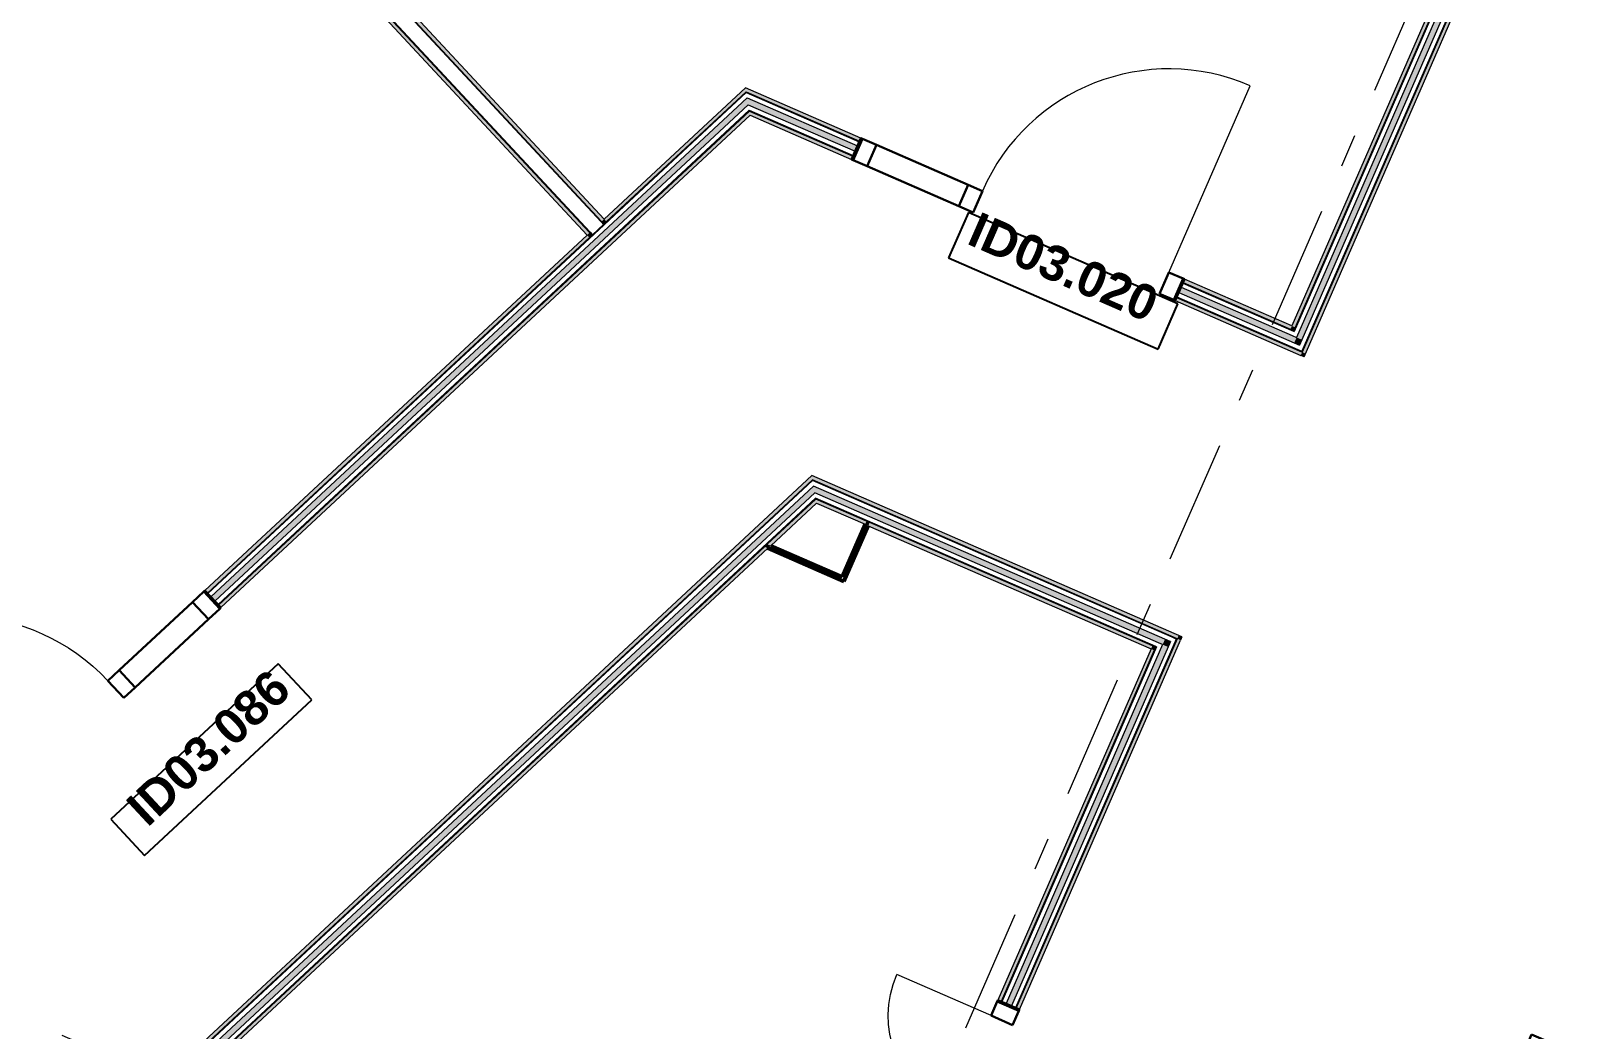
# Model space of a CAD drawing. Header units: millimetres. Extents: x -35034 to 431752, y -71616 to 25069.
# Drawn here: x 336985 to 343658, y -12134 to -7864 of the extents above; entities that cross this region are included whole.
import ezdxf
from ezdxf.enums import TextEntityAlignment as Align

# ---------------------------------------------------------------- set-up
doc = ezdxf.new("R2010")
doc.units = ezdxf.units.MM
doc.header["$MEASUREMENT"] = 0
doc.linetypes.add('Double Dashed', pattern=[1093.611073, 529.166651, -211.666656, 141.111112, -211.666656])
for name, color, linetype in [('A-25-M_Wall_Int', 7, 'Continuous'), ('New_A-15-MG_Structural_Grid_Phase_2', 7, 'Continuous'), ('New_A-25-M_Wall_Int', 7, 'Continuous'), ('New_ArchiCAD Door Markers', 7, 'Continuous'), ('New_ArchiCAD Doors', 7, 'Continuous')]:
    doc.layers.add(name, color=color, linetype=linetype)
for name, color, linetype, lineweight, true_color in [('A-25-M_Wall_Int_Pen_No__107', 7, 'Continuous', 15, 0xa6a6a6), ('A-25-M_Wall_Int_Pen_No__27', 7, 'Continuous', 50, 0x2a2a2a), ('New_A-15-MG_Structural_Grid_Phase_2_Pen_No__222', 7, 'Continuous', 13, 0x65af33), ('New_A-25-M_Wall_Int_Pen_No__107', 7, 'Continuous', 15, 0xa6a6a6), ('New_ArchiCAD Doors_Pen_No__43', 7, 'Continuous', 30, 0x444444), ('New_ArchiCAD Doors_Pen_No__63', 7, 'Continuous', 20, 0x606060)]:
    doc.layers.add(name, color=color, linetype=linetype, lineweight=lineweight, true_color=true_color)
for name, color, linetype, lineweight in [('New_A-25-M_Wall_Int_Pen_No__1', 7, 'Continuous', 13), ('New_ArchiCAD Door Markers_Pen_No__1', 7, 'Continuous', 13), ('New_ArchiCAD Door Markers_Pen_No__5', 7, 'Continuous', 25), ('New_ArchiCAD Doors_Pen_No__1', 7, 'Continuous', 13)]:
    doc.layers.add(name, color=color, linetype=linetype, lineweight=lineweight)
doc.styles.add('GENERATED_STYLE_1', font='')
doc.styles.add('GENERATED_STYLE_4', font='')
doc.styles.get('GENERATED_STYLE_1').set_extended_font_data('Swis721 BT', bold=True)
doc.styles.get('GENERATED_STYLE_4').set_extended_font_data('Swis721 BT')

# ---------------------------------------------------------------- blocks, each defined once
blk = doc.blocks.new('Door with Sidelight on Side 2 19_11')
at = {"layer": 'New_ArchiCAD Doors_Pen_No__1', "linetype": 'Continuous'}
for p, q in [((-755, 0), (-755, -15)), ((755, 0), (755, -15)), ((-755, -15), (-755, -18)), ((-755, -18), (-755, -37)), ((-755, -37), (-755, -62)), ((-755, -62), (-755, -82)), ((755, -15), (755, -18)), ((755, -18), (755, -37)), ((755, -37), (755, -62)), ((755, -62), (755, -82)), ((-755, -82), (-755, -85)), ((-755, -85), (-755, -100)), ((755, -82), (755, -85)), ((755, -85), (755, -100))]:
    blk.add_line(p, q, dxfattribs=at)
at = {"layer": 'New_ArchiCAD Doors_Pen_No__43', "linetype": 'Continuous'}
for p, q in [((-748, 0), (-755, 0)), ((-755, 0), (-755, -100)), ((-682, 0), (-748, 0)), ((-748, 0), (-748, -100)), ((-254, 0), (-682, 0)), ((-682, 0), (-682, -100)), ((-682, -100), (-682, 0)), ((-254, -100), (-254, 0)), ((-188, 0), (-254, 0)), ((-254, 0), (-254, -100)), ((-188, -100), (-188, 0)), ((748, 0), (682, 0)), ((682, 0), (682, -100)), ((748, 0), (755, 0)), ((748, -100), (748, 0)), ((755, 0), (755, -100)), ((-748, -100), (-755, -100)), ((-748, -100), (-682, -100)), ((-682, -100), (-254, -100)), ((-254, -100), (-188, -100)), ((682, -100), (748, -100)), ((748, -100), (755, -100))]:
    blk.add_line(p, q, dxfattribs=at)
at = {"layer": 'New_ArchiCAD Doors_Pen_No__63', "linetype": 'Continuous'}
blk.add_line((682, 0), (682, 870), dxfattribs=at)
blk.add_arc((682, 0), 870, 90, 180, dxfattribs=at)
blk = doc.blocks.new('Wall_286_2', base_point=(351226.8, 5794.2))
at = {"layer": 'New_ArchiCAD Doors', "color": 251, "linetype": 'Continuous', "lineweight": 20, "true_color": 0x606060, "zscale": 1000, "rotation": 246.440411583999}
blk.add_blockref('Door with Sidelight on Side 2 19_11', (343764.6, -11569), dxfattribs=at)
blk = doc.blocks.new('*X1037', base_point=(341458.1, 0))
at = {"layer": 'New_A-25-M_Wall_Int_Pen_No__107', "linetype": 'Continuous'}
blk.add_hatch(color=256, dxfattribs=at).paths.add_polyline_path([(341823.3, -10485.7), (341854.8, -10473.3), (341832.8, -10463.7)])
blk = doc.blocks.new('*X1038', base_point=(341458.1, 0))
at = {"layer": 'New_A-25-M_Wall_Int_Pen_No__107', "linetype": 'Continuous'}
blk.add_hatch(color=256, dxfattribs=at).paths.add_polyline_path([(341832.8, -10463.7), (340330.4, -9808.6), (340335.5, -9838), (341821.9, -10486.2), (341823.3, -10485.7)])
blk = doc.blocks.new('Wall_303_2', base_point=(341773.2, -10505.3))
at = {"layer": 'A-25-M_Wall_Int_Pen_No__107', "linetype": 'Continuous'}
blk.add_hatch(color=256, dxfattribs=at).paths.add_polyline_path([(340550.6, -9972.2), (340564.4, -9978.2), (340570.4, -9964.5), (340556.6, -9958.5)])
at = {"layer": 'New_A-25-M_Wall_Int_Pen_No__107', "linetype": 'Continuous'}
for points in [[(341891.1, -10447.6), (340322.8, -9763.8), (340325.8, -9781.5), (341885.1, -10461.4)], [(340556.6, -9958.5), (340339.9, -9864), (340342.9, -9881.6), (340550.6, -9972.2)], [(340564.4, -9978.2), (341773.2, -10505.3), (341779.2, -10491.6), (340570.4, -9964.5)], [(341891.1, -10447.6), (341885.1, -10461.4), (341904.9, -10453.6)], [(341773.2, -10505.3), (341793, -10497.6), (341779.2, -10491.6)]]:
    blk.add_hatch(color=256, dxfattribs=at).paths.add_polyline_path(points)
at = {"layer": 'New_A-25-M_Wall_Int_Pen_No__107', "linetype": 'Continuous', "lineweight": 0, "true_color": 0x535353}
for points in [[(341882.4, -10460.2), (340325.8, -9781.5), (340326.4, -9785), (341881.2, -10462.9)], [(341794.2, -10494.8), (340339.3, -9860.4), (340339.9, -9864), (341793, -10497.6)], [(341882.4, -10460.2), (341881.2, -10462.9), (341885.1, -10461.4)], [(341794.2, -10494.8), (341793, -10497.6), (341796.9, -10496)]]:
    blk.add_hatch(color=251, dxfattribs=at).paths.add_polyline_path(points)
at = {"layer": 'New_A-25-M_Wall_Int_Pen_No__1', "linetype": 'Continuous'}
for p, q in [((341882.4, -10460.2), (340325.8, -9781.5)), ((341863.8, -10455.4), (340326.4, -9785)), ((341832.8, -10463.7), (340330.4, -9808.6)), ((341804.5, -10478.6), (340335.5, -9838)), ((341794.2, -10494.8), (340339.3, -9860.4)), ((340556.6, -9958.5), (340339.9, -9864)), ((340570.4, -9964.5), (340556.6, -9958.5)), ((341779.2, -10491.6), (340570.4, -9964.5)), ((341854.8, -10473.3), (341832.8, -10463.7)), ((341881.2, -10462.9), (341863.8, -10455.4)), ((341885.1, -10461.4), (341882.4, -10460.2)), ((341793, -10497.6), (341779.2, -10491.6)), ((341796.9, -10496), (341794.2, -10494.8)), ((341821.9, -10486.2), (341804.5, -10478.6))]:
    blk.add_line(p, q, dxfattribs=at)
at = {"layer": 'New_A-25-M_Wall_Int_Pen_No__1', "linetype": 'Continuous', "flags": 128}
for points in [[(341904.9, -10453.6), (340322.8, -9763.8)], [(340342.9, -9881.6), (340550.6, -9972.2)], [(340564.4, -9978.2), (341773.2, -10505.3)]]:
    blk.add_lwpolyline(points, dxfattribs=at)
at = {"layer": 'New_A-25-M_Wall_Int', "color": 250, "lineweight": 50, "true_color": 0x2a2a2a}
for name in ['*X1038', '*X1037']:
    blk.add_blockref(name, (341458.1, 0), dxfattribs=at)
blk = doc.blocks.new('*X1041', base_point=(341458.1, 0))
at = {"layer": 'New_A-25-M_Wall_Int_Pen_No__107', "linetype": 'Continuous'}
blk.add_hatch(color=256, dxfattribs=at).paths.add_polyline_path([(341822.9, -10486.6), (341823.3, -10485.7), (341821.9, -10486.2)])
blk = doc.blocks.new('*X1042', base_point=(341458.1, 0))
at = {"layer": 'New_A-25-M_Wall_Int_Pen_No__107', "linetype": 'Continuous'}
blk.add_hatch(color=256, dxfattribs=at).paths.add_polyline_path([(341845.8, -10496.6), (341855.8, -10473.7), (341854.8, -10473.3), (341823.3, -10485.7), (341822.9, -10486.6)])
blk = doc.blocks.new('*X1045', base_point=(341458.1, 0))
at = {"layer": 'New_A-25-M_Wall_Int_Pen_No__107', "linetype": 'Continuous'}
blk.add_hatch(color=256, dxfattribs=at).paths.add_polyline_path([(341822.9, -10486.6), (341153.5, -12021.6), (341176.4, -12031.6), (341845.8, -10496.6)])
blk = doc.blocks.new('Double Door Asymmetric 19_4')
at = {"layer": 'New_ArchiCAD Doors_Pen_No__1', "linetype": 'Continuous'}
for p, q in [((-755, 0), (-755, -15)), ((755, 0), (755, -15)), ((-755, -15), (-755, -18)), ((-755, -18), (-755, -38)), ((-755, -38), (-755, -63)), ((-755, -63), (-755, -82)), ((755, -15), (755, -18)), ((755, -18), (755, -38)), ((755, -38), (755, -63)), ((755, -63), (755, -82)), ((-755, -82), (-755, -85)), ((-755, -85), (-755, -100)), ((755, -82), (755, -85)), ((755, -85), (755, -100))]:
    blk.add_line(p, q, dxfattribs=at)
at = {"layer": 'New_ArchiCAD Doors_Pen_No__43', "linetype": 'Continuous'}
for p, q in [((-748, 0), (-755, 0)), ((-755, 0), (-755, -100)), ((-682, 0), (-748, 0)), ((-748, 0), (-748, -100)), ((-682, -100), (-682, 0)), ((748, 0), (682, 0)), ((682, 0), (682, -100)), ((748, 0), (755, 0)), ((748, -100), (748, 0)), ((755, 0), (755, -100)), ((-748, -100), (-755, -100)), ((-748, -100), (-682, -100)), ((682, -100), (748, -100)), ((748, -100), (755, -100))]:
    blk.add_line(p, q, dxfattribs=at)
at = {"layer": 'New_ArchiCAD Doors_Pen_No__63', "linetype": 'Continuous'}
for p, q in [((682, 0), (682, 924)), ((-682, 0), (-682, 440))]:
    blk.add_line(p, q, dxfattribs=at)
for centre, radius, start, end in [((682, 0), 924, 90, 180), ((-682, 0), 440, 0, 90)]:
    blk.add_arc(centre, radius, start, end, dxfattribs=at)
blk = doc.blocks.new('Wall_305_2', base_point=(341773.2, -10505.3))
at = {"layer": 'New_A-25-M_Wall_Int_Pen_No__107', "linetype": 'Continuous', "lineweight": 0, "true_color": 0x535353}
for points in [[(341881.2, -10462.9), (341193.8, -12039.2), (341196.6, -12040.4), (341883.9, -10464.1)], [(341881.2, -10462.9), (341883.9, -10464.1), (341885.1, -10461.4)], [(341793, -10497.6), (341132.4, -12012.4), (341135.2, -12013.6), (341795.7, -10498.8)], [(341793, -10497.6), (341795.7, -10498.8), (341796.9, -10496)]]:
    blk.add_hatch(color=251, dxfattribs=at).paths.add_polyline_path(points)
at = {"layer": 'New_A-25-M_Wall_Int_Pen_No__107', "linetype": 'Continuous'}
for points in [[(341885.1, -10461.4), (341196.6, -12040.4), (341210.3, -12046.4), (341898.9, -10467.4)], [(341885.1, -10461.4), (341898.9, -10467.4), (341904.9, -10453.6)], [(341118.7, -12006.4), (341132.4, -12012.4), (341787, -10511.3), (341773.2, -10505.3)], [(341773.2, -10505.3), (341787, -10511.3), (341793, -10497.6)]]:
    blk.add_hatch(color=256, dxfattribs=at).paths.add_polyline_path(points)
at = {"layer": 'New_A-25-M_Wall_Int_Pen_No__1', "linetype": 'Continuous'}
for p, q in [((341855.8, -10473.7), (341176.4, -12031.6)), ((341881.2, -10462.9), (341193.8, -12039.2)), ((341885.1, -10461.4), (341196.6, -12040.4)), ((341855.8, -10473.7), (341854.8, -10473.3)), ((341793, -10497.6), (341132.4, -12012.4)), ((341796.9, -10496), (341135.2, -12013.6)), ((341822.9, -10486.6), (341153.5, -12021.6)), ((341822.9, -10486.6), (341821.9, -10486.2)), ((341118.7, -12006.4), (341132.4, -12012.4)), ((341132.4, -12012.4), (341135.2, -12013.6)), ((341135.2, -12013.6), (341153.5, -12021.6)), ((341153.5, -12021.6), (341176.4, -12031.6)), ((341176.4, -12031.6), (341193.8, -12039.2)), ((341193.8, -12039.2), (341196.6, -12040.4)), ((341196.6, -12040.4), (341210.3, -12046.4))]:
    blk.add_line(p, q, dxfattribs=at)
at = {"layer": 'New_A-25-M_Wall_Int_Pen_No__1', "linetype": 'Continuous', "flags": 128}
for points in [[(341210.3, -12046.4), (341898.9, -10467.4)], [(341904.9, -10453.6), (341898.9, -10467.4)], [(341773.2, -10505.3), (341118.7, -12006.4)]]:
    blk.add_lwpolyline(points, dxfattribs=at)
at = {"layer": 'New_A-25-M_Wall_Int', "color": 250, "lineweight": 50, "true_color": 0x2a2a2a}
for name in ['*X1042', '*X1045', '*X1041']:
    blk.add_blockref(name, (341458.1, 0), dxfattribs=at)
at = {"layer": 'New_ArchiCAD Doors', "color": 251, "linetype": 'Continuous', "lineweight": 20, "true_color": 0x606060, "xscale": -1, "zscale": 1000, "rotation": 66.44041158399826}
blk.add_blockref('Double Door Asymmetric 19_4', (340816.9, -12698.5), dxfattribs=at)
blk = doc.blocks.new('*X1055', base_point=(341458.1, 0))
at = {"layer": 'New_A-25-M_Wall_Int_Pen_No__107', "linetype": 'Continuous'}
blk.add_hatch(color=256, dxfattribs=at).paths.add_polyline_path([(334368.3, -15356.6), (334376.5, -15365.4), (334385.4, -15374.9), (340335.5, -9838), (340330.4, -9808.6)])
blk = doc.blocks.new('Wall_306_2', base_point=(340342.9, -9881.6))
at = {"layer": 'A-25-M_Wall_Int_Pen_No__107', "linetype": 'Continuous'}
blk.add_hatch(color=256, dxfattribs=at).paths.add_polyline_path([(340135.3, -10074.8), (340147.3, -10063.7), (340132.3, -10057.1), (340120.3, -10068.3)])
at = {"layer": 'New_A-25-M_Wall_Int_Pen_No__107', "linetype": 'Continuous', "lineweight": 0, "true_color": 0x535353}
for points in [[(335741.9, -14051.1), (340326.4, -9785), (340325.8, -9781.5), (335739.9, -14048.9)], [(337131.2, -12849.8), (340339.9, -9864), (340339.3, -9860.4), (337128.2, -12848.5)]]:
    blk.add_hatch(color=251, dxfattribs=at).paths.add_polyline_path(points)
at = {"layer": 'New_A-25-M_Wall_Int_Pen_No__107', "linetype": 'Continuous'}
for points in [[(335750.9, -14038.7), (340325.8, -9781.5), (340322.8, -9763.8), (335740.6, -14027.7)], [(340147.3, -10063.7), (340342.9, -9881.6), (340339.9, -9864), (340132.3, -10057.1)], [(337211.7, -12795.4), (340135.3, -10074.8), (340120.3, -10068.3), (337196.7, -12788.9)]]:
    blk.add_hatch(color=256, dxfattribs=at).paths.add_polyline_path(points)
at = {"layer": 'New_A-25-M_Wall_Int_Pen_No__1', "linetype": 'Continuous'}
for p, q in [((340326.4, -9785), (334354.7, -15341.9)), ((340325.8, -9781.5), (335739.9, -14048.9)), ((340330.4, -9808.6), (334368.3, -15356.6)), ((340335.5, -9838), (334385.4, -15374.9)), ((340339.3, -9860.4), (337128.2, -12848.5)), ((340339.9, -9864), (340132.3, -10057.1)), ((340120.3, -10068.3), (337196.7, -12788.9)), ((340132.3, -10057.1), (340120.3, -10068.3))]:
    blk.add_line(p, q, dxfattribs=at)
at = {"layer": 'New_A-25-M_Wall_Int_Pen_No__1', "linetype": 'Continuous', "flags": 128}
for points in [[(340322.8, -9763.8), (335740.6, -14027.7)], [(340147.3, -10063.7), (340342.9, -9881.6)], [(337211.7, -12795.4), (340135.3, -10074.8)]]:
    blk.add_lwpolyline(points, dxfattribs=at)
at = {"layer": 'New_A-25-M_Wall_Int', "color": 250, "lineweight": 50, "true_color": 0x2a2a2a}
blk.add_blockref('*X1055', (341458.1, 0), dxfattribs=at)
blk = doc.blocks.new('*X1093', base_point=(341458.1, 0))
at = {"layer": 'New_A-25-M_Wall_Int_Pen_No__107', "linetype": 'Continuous'}
blk.add_hatch(color=256, dxfattribs=at).paths.add_polyline_path([(340046.4, -8148.7), (337753.4, -10282.3), (337770.5, -10300.6), (340051.4, -8178.1)])
blk = doc.blocks.new('Door Stamp 17_21')
at = {"layer": 'New_ArchiCAD Door Markers_Pen_No__5', "linetype": 'Continuous'}
for p, q in [((770.5, -441.9), (-206.6, -441.9)), ((-206.6, -441.9), (-206.6, -653.7)), ((770.5, -653.7), (770.5, -441.9)), ((-206.6, -653.7), (770.5, -653.7)), ((-206.6, -653.7), (770.5, -653.7))]:
    blk.add_line(p, q, dxfattribs=at)
at = {"layer": 'New_ArchiCAD Door Markers_Pen_No__1', "style": 'GENERATED_STYLE_1'}
blk.add_attdef('AC_WIDO_ID', text='', height=150, dxfattribs=at).set_placement((-147.8, -609.1), align=Align.BOTTOM_LEFT)
blk = doc.blocks.new('Wall_309_2', base_point=(316134.4, -30348.4))
at = {"layer": 'New_A-25-M_Wall_Int_Pen_No__107', "linetype": 'Continuous', "lineweight": 0, "true_color": 0x535353}
for points in [[(339436.3, -8690.4), (340042.5, -8126.3), (340041.9, -8122.7), (339434.3, -8688.2)], [(340055.4, -8201.7), (337784.1, -10315.2), (337786.1, -10317.4), (340056, -8205.2)], [(339432.1, -8690.2), (337738.4, -10266.2), (337740.5, -10268.4), (339434.1, -8692.4)], [(339375, -8722.8), (339372.8, -8724.9), (339383, -8735.8), (339385.2, -8733.8)], [(339424.1, -8677.2), (339421.9, -8679.2), (339432.1, -8690.2), (339434.3, -8688.2)], [(339434.3, -8688.2), (339432.1, -8690.2), (339434.1, -8692.4), (339436.3, -8690.4)]]:
    blk.add_hatch(color=251, dxfattribs=at).paths.add_polyline_path(points)
at = {"layer": 'New_A-25-M_Wall_Int_Pen_No__107', "linetype": 'Continuous'}
for points in [[(339445.3, -8677.9), (340041.9, -8122.7), (340038.9, -8105.1), (339435.1, -8667)], [(340056, -8205.2), (337786.1, -10317.4), (337796.3, -10328.4), (340059.1, -8222.9)], [(339435.1, -8667), (339424.1, -8677.2), (339434.3, -8688.2), (339445.3, -8677.9)], [(337728.2, -10255.2), (337738.4, -10266.2), (339372.1, -8746.1), (339361.8, -8735.1)], [(339372.8, -8724.9), (339361.8, -8735.1), (339372.1, -8746.1), (339383, -8735.8)]]:
    blk.add_hatch(color=256, dxfattribs=at).paths.add_polyline_path(points)
at = {"layer": 'New_A-25-M_Wall_Int_Pen_No__1', "linetype": 'Continuous'}
for p, q in [((339436.3, -8690.4), (340042.5, -8126.3)), ((339445.3, -8677.9), (340041.9, -8122.7)), ((337753.4, -10282.3), (340046.4, -8148.7)), ((337770.5, -10300.6), (340051.4, -8178.1)), ((337784.1, -10315.2), (340055.4, -8201.7)), ((337786.1, -10317.4), (340056, -8205.2)), ((337740.5, -10268.4), (339434.1, -8692.4)), ((339372.1, -8746.1), (339383, -8735.8)), ((339372.8, -8724.9), (339383, -8735.8)), ((339375, -8722.8), (339385.2, -8733.8)), ((339385.2, -8733.8), (339432.1, -8690.2)), ((339421.9, -8679.2), (339432.1, -8690.2)), ((339434.3, -8688.2), (339424.1, -8677.2)), ((339434.1, -8692.4), (339436.3, -8690.4)), ((339434.3, -8688.2), (339445.3, -8677.9)), ((337738.4, -10266.2), (339372.1, -8746.1)), ((337728.2, -10255.2), (337738.4, -10266.2)), ((337738.4, -10266.2), (337740.5, -10268.4)), ((337740.5, -10268.4), (337753.4, -10282.3)), ((337753.4, -10282.3), (337770.5, -10300.6)), ((337770.5, -10300.6), (337784.1, -10315.2)), ((337784.1, -10315.2), (337786.1, -10317.4)), ((337786.1, -10317.4), (337796.3, -10328.4))]:
    blk.add_line(p, q, dxfattribs=at)
at = {"layer": 'New_A-25-M_Wall_Int_Pen_No__1', "linetype": 'Continuous', "flags": 128}
for points in [[(340038.9, -8105.1), (339435.1, -8667)], [(337796.3, -10328.4), (340059.1, -8222.9)], [(339361.8, -8735.1), (337728.2, -10255.2)]]:
    blk.add_lwpolyline(points, dxfattribs=at)
at = {"layer": 'New_A-25-M_Wall_Int', "color": 250, "lineweight": 50, "true_color": 0x2a2a2a}
blk.add_blockref('*X1093', (341458.1, 0), dxfattribs=at)
at = {"layer": 'New_ArchiCAD Door Markers'}
ref = blk.add_blockref('Door Stamp 17_21', (337175.5, -10769.5), dxfattribs=dict(at, rotation=42.93845664641172))
ref.add_attrib('AC_WIDO_ID', 'ID03.086', dxfattribs={"layer": 'New_ArchiCAD Door Markers_Pen_No__1', "color": 7, "height": 150, "rotation": 42.93846, "style": 'GENERATED_STYLE_1'}).set_placement((337512.6, -11304.1), align=Align.BOTTOM_LEFT)
at = {"layer": 'New_ArchiCAD Doors', "color": 251, "linetype": 'Continuous', "lineweight": 20, "true_color": 0x606060, "xscale": -1, "zscale": 1000, "rotation": 42.93845664641172}
blk.add_blockref('Door with Sidelight on Side 2 19_11', (337175.5, -10769.5), dxfattribs=at)
blk = doc.blocks.new('*X1165', base_point=(341458.1, 0))
at = {"layer": 'New_A-25-M_Wall_Int_Pen_No__107', "linetype": 'Continuous'}
blk.add_hatch(color=256, dxfattribs=at).paths.add_polyline_path([(342394.7, -9172.7), (342395.2, -9174), (342395.6, -9173.1)])
blk = doc.blocks.new('*X1166', base_point=(341458.1, 0))
at = {"layer": 'New_A-25-M_Wall_Int_Pen_No__107', "linetype": 'Continuous'}
blk.add_hatch(color=256, dxfattribs=at).paths.add_polyline_path([(342418.5, -9183.1), (343569.6, -6543.4), (343546.7, -6533.4), (342395.6, -9173.1)])
blk = doc.blocks.new('*X1167', base_point=(341458.1, 0))
at = {"layer": 'New_A-25-M_Wall_Int_Pen_No__107', "linetype": 'Continuous'}
blk.add_hatch(color=256, dxfattribs=at).paths.add_polyline_path([(342408.6, -9206), (342418.5, -9183.1), (342395.6, -9173.1), (342395.2, -9174), (342407.6, -9205.6)])
blk = doc.blocks.new('Wall_342_2', base_point=(343603.5, -6558.2))
at = {"layer": 'New_A-25-M_Wall_Int_Pen_No__107', "linetype": 'Continuous'}
for points in [[(342389.3, -9130), (343525.6, -6524.2), (343511.8, -6518.2), (342375.6, -9124)], [(342433.3, -9241.8), (343603.5, -6558.2), (343589.7, -6552.2), (342419.5, -9235.8)], [(342389.3, -9130), (342375.6, -9124), (342383.3, -9143.7)], [(342433.3, -9241.8), (342419.5, -9235.8), (342427.3, -9255.6)]]:
    blk.add_hatch(color=256, dxfattribs=at).paths.add_polyline_path(points)
at = {"layer": 'New_A-25-M_Wall_Int_Pen_No__107', "linetype": 'Continuous', "lineweight": 0, "true_color": 0x535353}
for points in [[(342386.1, -9144.9), (343528.3, -6525.4), (343525.6, -6524.2), (342383.3, -9143.7)], [(342420.7, -9233.1), (343589.7, -6552.2), (343587, -6551), (342418, -9231.9)], [(342386.1, -9144.9), (342383.3, -9143.7), (342384.9, -9147.6)], [(342420.7, -9233.1), (342418, -9231.9), (342419.5, -9235.8)]]:
    blk.add_hatch(color=251, dxfattribs=at).paths.add_polyline_path(points)
at = {"layer": 'New_A-25-M_Wall_Int_Pen_No__1', "linetype": 'Continuous'}
for p, q in [((343525.6, -6524.2), (342383.3, -9143.7)), ((343528.3, -6525.4), (342384.9, -9147.6)), ((343546.7, -6533.4), (342395.6, -9173.1)), ((343569.6, -6543.4), (342408.6, -9206)), ((343587, -6551), (342418, -9231.9)), ((343589.7, -6552.2), (342419.5, -9235.8)), ((342395.6, -9173.1), (342394.7, -9172.7)), ((342408.6, -9206), (342407.6, -9205.6))]:
    blk.add_line(p, q, dxfattribs=at)
at = {"layer": 'New_A-25-M_Wall_Int_Pen_No__1', "linetype": 'Continuous', "flags": 128}
for points in [[(343511.8, -6518.2), (343408.3, -6755.5)], [(343511.8, -6518.2), (343525.6, -6524.2)], [(343525.6, -6524.2), (343528.3, -6525.4)], [(343528.3, -6525.4), (343546.7, -6533.4)], [(343546.7, -6533.4), (343569.6, -6543.4)], [(342427.3, -9255.6), (343603.5, -6558.2)], [(343569.6, -6543.4), (343587, -6551)], [(343587, -6551), (343589.7, -6552.2)], [(343589.7, -6552.2), (343603.5, -6558.2)], [(343402.3, -6769.3), (342375.6, -9124)]]:
    blk.add_lwpolyline(points, dxfattribs=at)
at = {"layer": 'New_A-25-M_Wall_Int', "color": 250, "lineweight": 50, "true_color": 0x2a2a2a}
for name in ['*X1166', '*X1165', '*X1167']:
    blk.add_blockref(name, (341458.1, 0), dxfattribs=at)
blk = doc.blocks.new('*X1169', base_point=(341458.1, 0))
at = {"layer": 'New_A-25-M_Wall_Int_Pen_No__107', "linetype": 'Continuous'}
blk.add_hatch(color=256, dxfattribs=at).paths.add_polyline_path([(340046.4, -8148.7), (340051.4, -8178.1), (340507.8, -8377.2), (340517.8, -8354.2)])
blk = doc.blocks.new('*X1170', base_point=(341458.1, 0))
at = {"layer": 'New_A-25-M_Wall_Int_Pen_No__107', "linetype": 'Continuous'}
blk.add_hatch(color=256, dxfattribs=at).paths.add_polyline_path([(341892, -8980.7), (342385.6, -9196), (342395.2, -9174), (342394.7, -9172.7), (341902, -8957.8)])
blk = doc.blocks.new('*X1171', base_point=(341458.1, 0))
at = {"layer": 'New_A-25-M_Wall_Int_Pen_No__107', "linetype": 'Continuous'}
blk.add_hatch(color=256, dxfattribs=at).paths.add_polyline_path([(342385.6, -9196), (342407.6, -9205.6), (342395.2, -9174)])
blk = doc.blocks.new('Door Stamp 17_35')
at = {"layer": 'New_ArchiCAD Door Markers_Pen_No__5', "linetype": 'Continuous'}
for p, q in [((770.5, -108), (-206.6, -108)), ((-206.6, -108), (-206.6, -319.8)), ((770.5, -319.8), (770.5, -108)), ((-206.6, -319.8), (770.5, -319.8)), ((-206.6, -319.8), (770.5, -319.8))]:
    blk.add_line(p, q, dxfattribs=at)
at = {"layer": 'New_ArchiCAD Door Markers_Pen_No__1', "style": 'GENERATED_STYLE_1'}
blk.add_attdef('AC_WIDO_ID', text='', height=150, dxfattribs=at).set_placement((-147.8, -275), align=Align.BOTTOM_LEFT)
blk = doc.blocks.new('Wall_343_2', base_point=(339959.1, -8179.3))
at = {"layer": 'New_A-25-M_Wall_Int_Pen_No__107', "linetype": 'Continuous'}
for points in [[(340532.6, -8320.3), (340038.9, -8105.1), (340041.9, -8122.7), (340526.6, -8334.1)], [(340498.7, -8398.2), (340056, -8205.2), (340059.1, -8222.9), (340492.7, -8412)], [(341916.8, -8923.9), (341910.8, -8937.6), (342369.6, -9137.7), (342375.6, -9124)], [(341882.8, -9001.8), (341876.8, -9015.5), (342413.5, -9249.6), (342419.5, -9235.8)], [(342369.6, -9137.7), (342383.3, -9143.7), (342375.6, -9124)], [(342413.5, -9249.6), (342427.3, -9255.6), (342419.5, -9235.8)]]:
    blk.add_hatch(color=256, dxfattribs=at).paths.add_polyline_path(points)
at = {"layer": 'New_A-25-M_Wall_Int_Pen_No__107', "linetype": 'Continuous', "lineweight": 0, "true_color": 0x535353}
for points in [[(340041.9, -8122.7), (340042.5, -8126.3), (340525.4, -8336.8), (340526.6, -8334.1)], [(340055.4, -8201.7), (340056, -8205.2), (340498.7, -8398.2), (340499.9, -8395.5)], [(341909.6, -8940.4), (342382.1, -9146.4), (342383.3, -9143.7), (341910.8, -8937.6)], [(341882.8, -9001.8), (342416.8, -9234.6), (342418, -9231.9), (341884, -8999)], [(342382.1, -9146.4), (342384.9, -9147.6), (342383.3, -9143.7)], [(342416.8, -9234.6), (342419.5, -9235.8), (342418, -9231.9)]]:
    blk.add_hatch(color=251, dxfattribs=at).paths.add_polyline_path(points)
at = {"layer": 'New_A-25-M_Wall_Int_Pen_No__1', "linetype": 'Continuous'}
for p, q in [((340041.9, -8122.7), (340526.6, -8334.1)), ((340042.5, -8126.3), (340525.4, -8336.8)), ((340046.4, -8148.7), (340517.8, -8354.2)), ((340051.4, -8178.1), (340507.8, -8377.2)), ((340055.4, -8201.7), (340499.9, -8395.5)), ((340056, -8205.2), (340498.7, -8398.2)), ((340525.4, -8336.8), (340517.8, -8354.2)), ((340526.6, -8334.1), (340525.4, -8336.8)), ((340532.6, -8320.3), (340526.6, -8334.1)), ((340498.7, -8398.2), (340492.7, -8412)), ((340499.9, -8395.5), (340498.7, -8398.2)), ((340507.8, -8377.2), (340499.9, -8395.5)), ((340517.8, -8354.2), (340507.8, -8377.2)), ((341909.6, -8940.4), (341902, -8957.8)), ((341910.8, -8937.6), (341909.6, -8940.4)), ((341909.6, -8940.4), (342382.1, -9146.4)), ((341916.8, -8923.9), (341910.8, -8937.6)), ((341910.8, -8937.6), (342369.6, -9137.7)), ((341882.8, -9001.8), (341876.8, -9015.5)), ((341884, -8999), (341882.8, -9001.8)), ((341882.8, -9001.8), (342416.8, -9234.6)), ((341892, -8980.7), (341884, -8999)), ((341884, -8999), (342400.6, -9224.3)), ((341902, -8957.8), (341892, -8980.7)), ((341892, -8980.7), (342385.6, -9196)), ((341902, -8957.8), (342377.3, -9165.1)), ((342369.6, -9137.7), (342383.3, -9143.7)), ((342377.3, -9165.1), (342394.7, -9172.7)), ((342382.1, -9146.4), (342384.9, -9147.6)), ((342385.6, -9196), (342407.6, -9205.6)), ((342400.6, -9224.3), (342418, -9231.9)), ((342416.8, -9234.6), (342419.5, -9235.8))]:
    blk.add_line(p, q, dxfattribs=at)
at = {"layer": 'New_A-25-M_Wall_Int_Pen_No__1', "linetype": 'Continuous', "flags": 128}
for points in [[(340532.6, -8320.3), (340038.9, -8105.1)], [(340059.1, -8222.9), (340492.7, -8412)], [(342375.6, -9124), (341916.8, -8923.9)], [(341876.8, -9015.5), (342413.5, -9249.6)], [(342427.3, -9255.6), (342413.5, -9249.6)]]:
    blk.add_lwpolyline(points, dxfattribs=at)
at = {"layer": 'New_A-25-M_Wall_Int', "color": 250, "lineweight": 50, "true_color": 0x2a2a2a}
for name in ['*X1169', '*X1170', '*X1171']:
    blk.add_blockref(name, (341458.1, 0), dxfattribs=at)
at = {"layer": 'New_ArchiCAD Door Markers'}
ref = blk.add_blockref('Door Stamp 17_35', (341224.7, -8622.1), dxfattribs=dict(at, rotation=336.4404115839915))
ref.add_attrib('AC_WIDO_ID', 'ID03.020', dxfattribs={"layer": 'New_ArchiCAD Door Markers_Pen_No__1', "color": 7, "height": 150, "rotation": 336.44041, "style": 'GENERATED_STYLE_1'}).set_placement((340961.4, -8811.4), align=Align.BOTTOM_LEFT)
at = {"layer": 'New_ArchiCAD Doors', "color": 251, "linetype": 'Continuous', "lineweight": 20, "true_color": 0x606060, "zscale": 1000, "rotation": 336.4404115839915}
blk.add_blockref('Door with Sidelight on Side 2 19_11', (341224.7, -8622.1), dxfattribs=at)
blk = doc.blocks.new('Wall_351_2', base_point=(339361.8, -8735.1))
at = {"layer": 'New_A-25-M_Wall_Int_Pen_No__107', "linetype": 'Continuous'}
for points in [[(339372.8, -8724.9), (336650.8, -5799.9), (336639.9, -5810.1), (339361.8, -8735.1)], [(339435.1, -8667), (336713.1, -5742), (336702.1, -5752.2), (339424.1, -8677.2)]]:
    blk.add_hatch(color=256, dxfattribs=at).paths.add_polyline_path(points)
at = {"layer": 'New_A-25-M_Wall_Int_Pen_No__107', "linetype": 'Continuous', "lineweight": 0, "true_color": 0x535353}
for points in [[(339375, -8722.8), (336653, -5797.8), (336650.8, -5799.9), (339372.8, -8724.9)], [(339424.1, -8677.2), (336702.1, -5752.2), (336699.9, -5754.2), (339421.9, -8679.2)]]:
    blk.add_hatch(color=251, dxfattribs=at).paths.add_polyline_path(points)
at = {"layer": 'New_A-25-M_Wall_Int_Pen_No__1', "linetype": 'Continuous'}
for p, q in [((339372.8, -8724.9), (336650.8, -5799.9)), ((339375, -8722.8), (336653, -5797.8)), ((339421.9, -8679.2), (336699.9, -5754.2)), ((339424.1, -8677.2), (336702.1, -5752.2))]:
    blk.add_line(p, q, dxfattribs=at)
at = {"layer": 'New_A-25-M_Wall_Int_Pen_No__1', "linetype": 'Continuous', "flags": 128}
for points in [[(339435.1, -8667), (336713.1, -5742)], [(336639.9, -5810.1), (339361.8, -8735.1)]]:
    blk.add_lwpolyline(points, dxfattribs=at)
blk = doc.blocks.new('Wall_439_2', base_point=(340452.7, -10196.9))
at = {"layer": 'A-25-M_Wall_Int_Pen_No__107', "linetype": 'Continuous'}
blk.add_hatch(color=256, dxfattribs=at).paths.add_polyline_path([(340460.4, -10216.6), (340564.4, -9978.2), (340550.6, -9972.2), (340452.7, -10196.9)])
at = {"layer": 'A-25-M_Wall_Int_Pen_No__27', "linetype": 'Continuous', "flags": 128}
for points in [[(340550.6, -9972.2), (340452.7, -10196.9)], [(340460.4, -10216.6), (340564.4, -9978.2)]]:
    blk.add_lwpolyline(points, dxfattribs=at)
blk = doc.blocks.new('Wall_440_2', base_point=(340452.7, -10196.9))
at = {"layer": 'A-25-M_Wall_Int_Pen_No__107', "linetype": 'Continuous'}
blk.add_hatch(color=256, dxfattribs=at).paths.add_polyline_path([(340452.7, -10196.9), (340147.3, -10063.7), (340135.3, -10074.8), (340460.4, -10216.6)])
at = {"layer": 'A-25-M_Wall_Int_Pen_No__27', "linetype": 'Continuous', "flags": 128}
for points in [[(340135.3, -10074.8), (340460.4, -10216.6)], [(340452.7, -10196.9), (340147.3, -10063.7)]]:
    blk.add_lwpolyline(points, dxfattribs=at)
blk = doc.blocks.new('Standard grid marker_8')
at = {"layer": 'New_A-15-MG_Structural_Grid_Phase_2_Pen_No__222', "linetype": 'Double Dashed'}
blk.add_line((705.1, 0), (32130.3, 0), dxfattribs=at)
at = {"layer": 'New_A-15-MG_Structural_Grid_Phase_2_Pen_No__222', "style": 'GENERATED_STYLE_4'}
for tag, p in [('AC_MarkerText_1_0', (-500, 43.4)), ('AC_MarkerText_1_1', (33335.4, 43.4))]:
    blk.add_attdef(tag, text='', height=350, rotation=180, dxfattribs=at).set_placement(p, align=Align.MIDDLE_CENTER)
blk = doc.blocks.new('Standard grid marker_20')
at = {"layer": 'New_A-15-MG_Structural_Grid_Phase_2_Pen_No__222', "linetype": 'Double Dashed'}
blk.add_line((1905, 0), (37382, 0), dxfattribs=at)
at = {"layer": 'New_A-15-MG_Structural_Grid_Phase_2_Pen_No__222', "style": 'GENERATED_STYLE_4'}
for tag, p in [('AC_MarkerText_1_0', (-500, 946.2)), ('AC_MarkerText_1_1', (39787, 946.2))]:
    blk.add_attdef(tag, text='', height=350, rotation=270, dxfattribs=at).set_placement(p, align=Align.MIDDLE_CENTER)

msp = doc.modelspace()

# ---------------------------------------------------------------- block references
at = {"layer": 'A-25-M_Wall_Int', "color": 250, "lineweight": 50, "true_color": 0x2a2a2a}
for name in ['Wall_439_2', 'Wall_440_2']:
    msp.add_blockref(name, (340452.7, -10196.9), dxfattribs=at)
at = {"layer": 'New_A-15-MG_Structural_Grid_Phase_2', "color": 8, "linetype": 'Continuous', "lineweight": 15, "zscale": 1000}
for name, p, rotation in [('Standard grid marker_20', (331914.4, -32918), 66.44041158399293), ('Standard grid marker_8', (357295.1, -20956.1), 156.4404115839929)]:
    msp.add_blockref(name, p, dxfattribs=dict(at, rotation=rotation))
at = {"layer": 'New_A-25-M_Wall_Int', "color": 250, "lineweight": 50, "true_color": 0x2a2a2a}
for name, p in [('Wall_286_2', (351226.8, 5794.2)), ('Wall_351_2', (339361.8, -8735.1)), ('Wall_342_2', (343603.5, -6558.2)), ('Wall_343_2', (339959.1, -8179.3)), ('Wall_309_2', (316134.4, -30348.4)), ('Wall_306_2', (340342.9, -9881.6)), ('Wall_303_2', (341773.2, -10505.3)), ('Wall_305_2', (341773.2, -10505.3))]:
    msp.add_blockref(name, p, dxfattribs=at)

doc.saveas('drawing.dxf')
